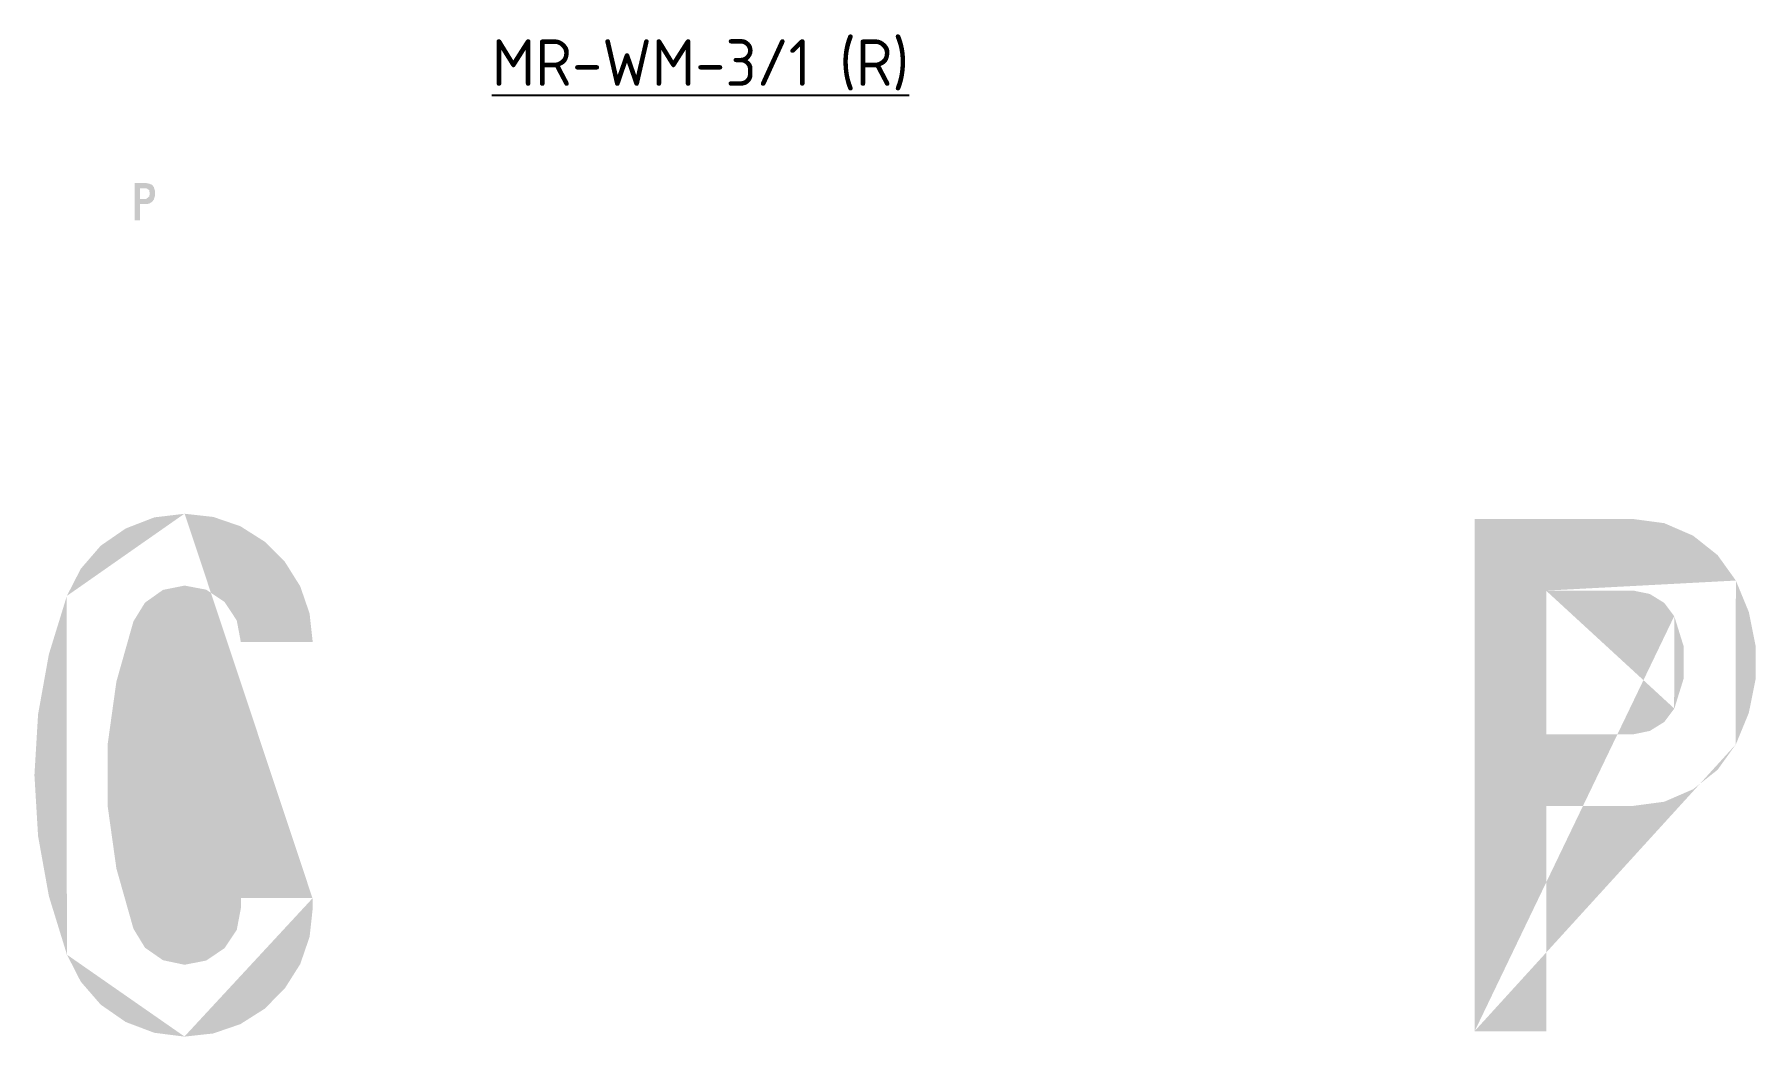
# Model space of a CAD drawing. Extents: x 21 to 1019, y -1350 to 257.
# Drawn here: x 205.6 to 390.2, y 41.2 to 148.7 of the extents above; entities that cross this region are included whole.
import ezdxf

# ---------------------------------------------------------------- set-up
doc = ezdxf.new("R2010")
doc.units = 0
doc.header["$LTSCALE"] = 12
doc.header["$MEASUREMENT"] = 0
doc.linetypes.add('CENTERX2', pattern=[101.6, 63.5, -12.7, 12.7, -12.7])
for name, color, linetype in [('GREEN', 84, 'CONTINUOUS'), ('T25', 1, 'CONTINUOUS'), ('TBLK25', 1, 'CONTINUOUS')]:
    doc.layers.add(name, color=color, linetype=linetype)
doc.styles.add('ISO', font='iso3098b.shx')

msp = doc.modelspace()

# ---------------------------------------------------------------- hatches: boundary and pattern name
at = {"layer": 'GREEN'}
h = msp.add_hatch(color=256, dxfattribs=at)
h.paths.add_polyline_path([(235.47, 54.95), (235.44, 54.95)], flags=16)
edge = h.paths.add_edge_path()
edge.add_line((227.76, 56.05), (235.47, 56.05))
edge.add_line((235.47, 56.05), (235.47, 54.95))
edge.add_line((235.13, 51.88), (235.47, 54.95))
edge.add_line((235.13, 51.88), (234.13, 48.97))
edge.add_line((234.13, 48.97), (232.48, 46.36))
edge.add_line((232.48, 46.36), (230.31, 44.17))
edge.add_line((230.31, 44.17), (227.71, 42.52))
edge.add_line((227.71, 42.52), (224.8, 41.52))
edge.add_line((224.8, 41.52), (221.73, 41.18))
edge.add_line((221.73, 41.18), (218.48, 41.59))
edge.add_line((218.48, 41.59), (215.41, 42.75))
edge.add_line((215.41, 42.75), (212.73, 44.61))
edge.add_line((212.73, 44.61), (210.59, 47.08))
edge.add_line((210.59, 47.08), (209.1, 50))
edge.add_line((209.1, 50), (207.17, 56.26))
edge.add_line((207.17, 56.26), (206.01, 62.71))
edge.add_line((206.01, 62.71), (205.62, 69.25))
edge.add_line((205.62, 69.25), (206.01, 75.77))
edge.add_line((206.01, 75.77), (207.17, 82.22))
edge.add_line((207.17, 82.22), (209.1, 88.48))
edge.add_line((209.1, 88.48), (210.59, 91.39))
edge.add_line((210.59, 91.39), (212.73, 93.87))
edge.add_line((212.73, 93.87), (215.41, 95.72))
edge.add_line((215.41, 95.72), (218.48, 96.91))
edge.add_line((218.48, 96.91), (221.73, 97.3))
edge.add_line((221.73, 97.3), (224.8, 96.96))
edge.add_line((224.8, 96.96), (227.71, 95.96))
edge.add_line((227.71, 95.96), (230.31, 94.31))
edge.add_line((230.31, 94.31), (232.48, 92.14))
edge.add_line((232.48, 92.14), (234.13, 89.51))
edge.add_line((234.13, 89.51), (235.13, 86.6))
edge.add_line((235.13, 86.6), (235.47, 83.53))
edge.add_line((235.47, 83.53), (227.76, 83.53))
edge.add_line((227.76, 83.53), (227.32, 85.85))
edge.add_line((227.32, 85.85), (226.01, 87.84))
edge.add_line((226.01, 87.84), (224.05, 89.15))
edge.add_line((224.05, 89.15), (221.73, 89.59))
edge.add_line((221.73, 89.59), (219.41, 89.13))
edge.add_line((219.41, 89.13), (217.48, 87.76))
edge.add_line((217.48, 87.76), (216.24, 85.75))
edge.add_line((216.24, 85.75), (214.41, 79.28))
edge.add_line((214.41, 79.28), (213.48, 72.6))
edge.add_line((213.48, 72.6), (213.48, 65.88))
edge.add_line((213.48, 65.88), (214.41, 59.23))
edge.add_line((214.41, 59.23), (216.24, 52.76))
edge.add_line((216.24, 52.76), (217.48, 50.72))
edge.add_line((217.48, 50.72), (219.41, 49.38))
edge.add_line((219.41, 49.38), (221.73, 48.89))
edge.add_line((221.73, 48.89), (224.05, 49.35))
edge.add_line((224.05, 49.35), (226.01, 50.67))
edge.add_line((226.01, 50.67), (227.32, 52.63))
edge.add_line((227.32, 52.63), (227.76, 54.95))
edge.add_line((227.76, 54.95), (227.76, 56.05))
edge = h.paths.add_edge_path(flags=16)
edge.add_line((235.47, 56.05), (235.44, 56.05))
edge.add_line((221.73, 97.3), (221.7, 97.3))
edge.add_line((209.1, 88.48), (209.07, 88.48))
edge.add_line((209.1, 50), (209.07, 50))
edge.add_line((221.73, 41.18), (221.7, 41.18))
h = msp.add_hatch(color=256, dxfattribs=at)
h.paths.add_polyline_path([(377.13, 89.05), (377.1, 89.05)], flags=16)
edge = h.paths.add_edge_path(flags=17)
edge.add_line((367.77, 73.63), (367.77, 89.05))
edge.add_line((367.77, 89.05), (377.13, 89.05))
edge.add_line((378.88, 88.69), (377.13, 89.05))
edge.add_line((378.88, 88.69), (380.43, 87.73))
edge.add_line((380.43, 87.73), (381.51, 86.29))
edge.add_line((381.51, 86.29), (382.52, 83.04))
edge.add_line((382.52, 83.04), (382.52, 79.64))
edge.add_line((382.52, 79.64), (381.51, 76.39))
edge.add_line((381.51, 76.39), (380.43, 74.95))
edge.add_line((380.43, 74.95), (378.88, 73.99))
edge.add_line((378.88, 73.99), (377.13, 73.63))
edge.add_line((377.13, 73.63), (367.77, 73.63))
h.paths.add_polyline_path([(377.1, 96.73), (377.13, 96.73)], flags=16)
edge = h.paths.add_edge_path()
edge.add_line((367.77, 41.75), (360.09, 41.75))
edge.add_line((360.09, 41.75), (360.09, 96.73))
edge.add_line((360.09, 96.73), (377.13, 96.73))
edge.add_line((380.43, 96.29), (377.13, 96.73))
edge.add_line((380.43, 96.29), (383.52, 94.95))
edge.add_line((383.52, 94.95), (386.15, 92.86))
edge.add_line((386.15, 92.86), (388.11, 90.13))
edge.add_line((388.11, 90.13), (389.5, 86.75))
edge.add_line((389.5, 86.75), (390.22, 83.17))
edge.add_line((390.22, 83.17), (390.22, 79.51))
edge.add_line((390.22, 79.51), (389.5, 75.93))
edge.add_line((389.5, 75.93), (388.11, 72.55))
edge.add_line((388.11, 72.55), (386.15, 69.82))
edge.add_line((386.15, 69.82), (383.52, 67.73))
edge.add_line((383.52, 67.73), (380.43, 66.39))
edge.add_line((380.43, 66.39), (377.13, 65.95))
edge.add_line((377.13, 65.95), (367.77, 65.95))
edge.add_line((367.77, 65.95), (367.77, 41.75))
edge = h.paths.add_edge_path()
edge.add_line((367.77, 89.05), (367.75, 89.05))
edge.add_line((381.51, 76.39), (381.49, 76.39))
edge.add_line((381.51, 86.29), (381.49, 86.29))
edge.add_line((360.09, 41.75), (360.07, 41.75))
edge.add_line((388.11, 72.55), (388.08, 72.55))
edge.add_line((388.11, 90.13), (388.08, 90.13))
h = msp.add_hatch(color=256, dxfattribs=at)
h.paths.add_polyline_path([(377.13, 89.05), (377.1, 89.05)], flags=16)
edge = h.paths.add_edge_path(flags=17)
edge.add_line((367.77, 73.63), (367.77, 89.05))
edge.add_line((367.77, 89.05), (377.13, 89.05))
edge.add_line((378.88, 88.69), (377.13, 89.05))
edge.add_line((378.88, 88.69), (380.43, 87.73))
edge.add_line((380.43, 87.73), (381.51, 86.29))
edge.add_line((381.51, 86.29), (382.52, 83.04))
edge.add_line((382.52, 83.04), (382.52, 79.64))
edge.add_line((382.52, 79.64), (381.51, 76.39))
edge.add_line((381.51, 76.39), (380.43, 74.95))
edge.add_line((380.43, 74.95), (378.88, 73.99))
edge.add_line((378.88, 73.99), (377.13, 73.63))
edge.add_line((377.13, 73.63), (367.77, 73.63))
h.paths.add_polyline_path([(377.1, 96.73), (377.13, 96.73)], flags=16)
edge = h.paths.add_edge_path()
edge.add_line((367.77, 41.75), (360.09, 41.75))
edge.add_line((360.09, 41.75), (360.09, 96.73))
edge.add_line((360.09, 96.73), (377.13, 96.73))
edge.add_line((380.43, 96.29), (377.13, 96.73))
edge.add_line((380.43, 96.29), (383.52, 94.95))
edge.add_line((383.52, 94.95), (386.15, 92.86))
edge.add_line((386.15, 92.86), (388.11, 90.13))
edge.add_line((388.11, 90.13), (389.5, 86.75))
edge.add_line((389.5, 86.75), (390.22, 83.17))
edge.add_line((390.22, 83.17), (390.22, 79.51))
edge.add_line((390.22, 79.51), (389.5, 75.93))
edge.add_line((389.5, 75.93), (388.11, 72.55))
edge.add_line((388.11, 72.55), (386.15, 69.82))
edge.add_line((386.15, 69.82), (383.52, 67.73))
edge.add_line((383.52, 67.73), (380.43, 66.39))
edge.add_line((380.43, 66.39), (377.13, 65.95))
edge.add_line((377.13, 65.95), (367.77, 65.95))
edge.add_line((367.77, 65.95), (367.77, 41.75))
edge = h.paths.add_edge_path()
edge.add_line((367.77, 89.05), (367.75, 89.05))
edge.add_line((381.51, 76.39), (381.49, 76.39))
edge.add_line((381.51, 86.29), (381.49, 86.29))
edge.add_line((360.09, 41.75), (360.07, 41.75))
edge.add_line((388.11, 72.55), (388.08, 72.55))
edge.add_line((388.11, 90.13), (388.08, 90.13))
at = {"layer": 'TBLK25', "linetype": 'CENTERX2'}
h = msp.add_hatch(color=256, dxfattribs=at)
h.paths.add_polyline_path([(217.62, 132.23), (217.55, 132.23)], flags=0)
edge = h.paths.add_edge_path(flags=16)
edge.add_line((216.93, 131.1), (216.93, 132.23))
edge.add_line((216.93, 132.23), (217.62, 132.23))
edge.add_line((217.93, 132.04), (217.62, 132.23))
edge.add_line((217.93, 132.04), (217.99, 131.66))
edge.add_line((217.99, 131.66), (217.93, 131.35))
edge.add_line((217.93, 131.35), (217.62, 131.1))
edge.add_line((217.62, 131.1), (216.93, 131.1))
h.paths.add_polyline_path([(217.55, 132.79), (217.62, 132.79)], flags=16)
edge = h.paths.add_edge_path()
edge.add_line((216.93, 128.78), (216.36, 128.78))
edge.add_line((216.36, 128.78), (216.36, 132.79))
edge.add_line((216.36, 132.79), (217.62, 132.79))
edge.add_line((217.93, 132.73), (217.62, 132.79))
edge.add_line((217.93, 132.73), (218.24, 132.6))
edge.add_line((218.24, 132.6), (218.43, 132.35))
edge.add_line((218.43, 132.35), (218.56, 131.91))
edge.add_line((218.56, 131.91), (218.56, 131.47))
edge.add_line((218.56, 131.47), (218.43, 131.03))
edge.add_line((218.43, 131.03), (218.24, 130.78))
edge.add_line((218.24, 130.78), (217.93, 130.59))
edge.add_line((217.93, 130.59), (217.62, 130.53))
edge.add_line((217.62, 130.53), (216.93, 130.53))
edge.add_line((216.93, 130.53), (216.93, 128.78))

# ---------------------------------------------------------------- texts
at = {"layer": 'T25', "color": 3, "style": 'ISO'}
msp.add_text('%%UMR-WM-3/1 (R)', height=5, dxfattribs=at).set_placement((254.68, 143.23))

doc.saveas('drawing.dxf')
